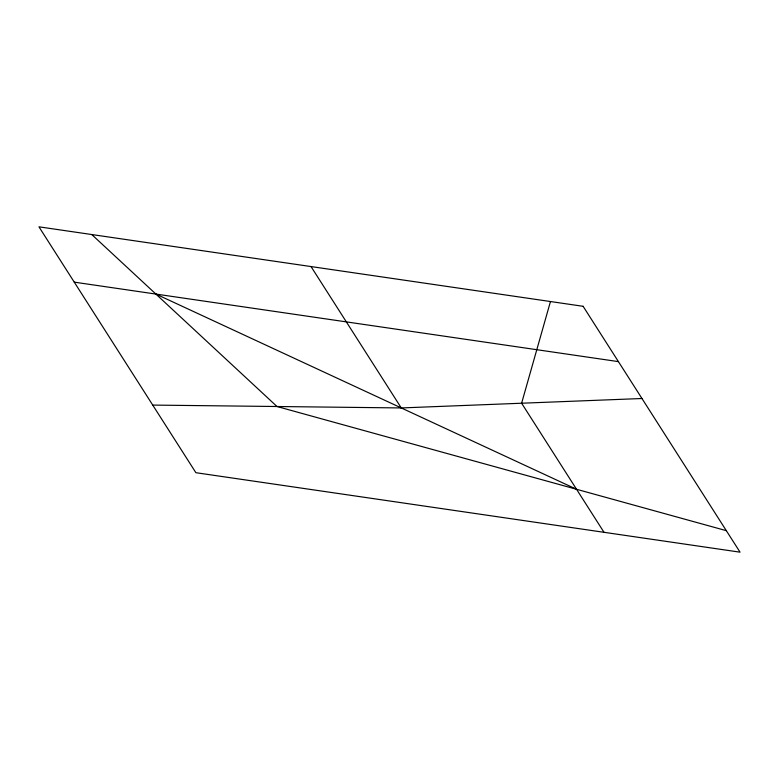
<?xml version="1.0" encoding="UTF-8"?>
<svg xmlns="http://www.w3.org/2000/svg" width="779" height="779" viewBox="0 0 779 779"><rect width="100%" height="100%" fill="white"/><g stroke="black" fill="none" stroke-linecap="round" stroke-linejoin="round"><path stroke-width="1.17" d="M550.461 301.531L521.618 403.22L604.007 532.31M152.733 405.08L401.273 407.943L641.964 398.507M74.258 282.144L618.419 361.622M726.32 530.665L277.003 406.511L91.766 234.537M155.888 294.063L576.548 489.28M311.025 266.564L401.273 407.943M583.111 306.303L38.95 226.825L195.889 472.697L740.05 552.175L583.111 306.303"/></g></svg>
